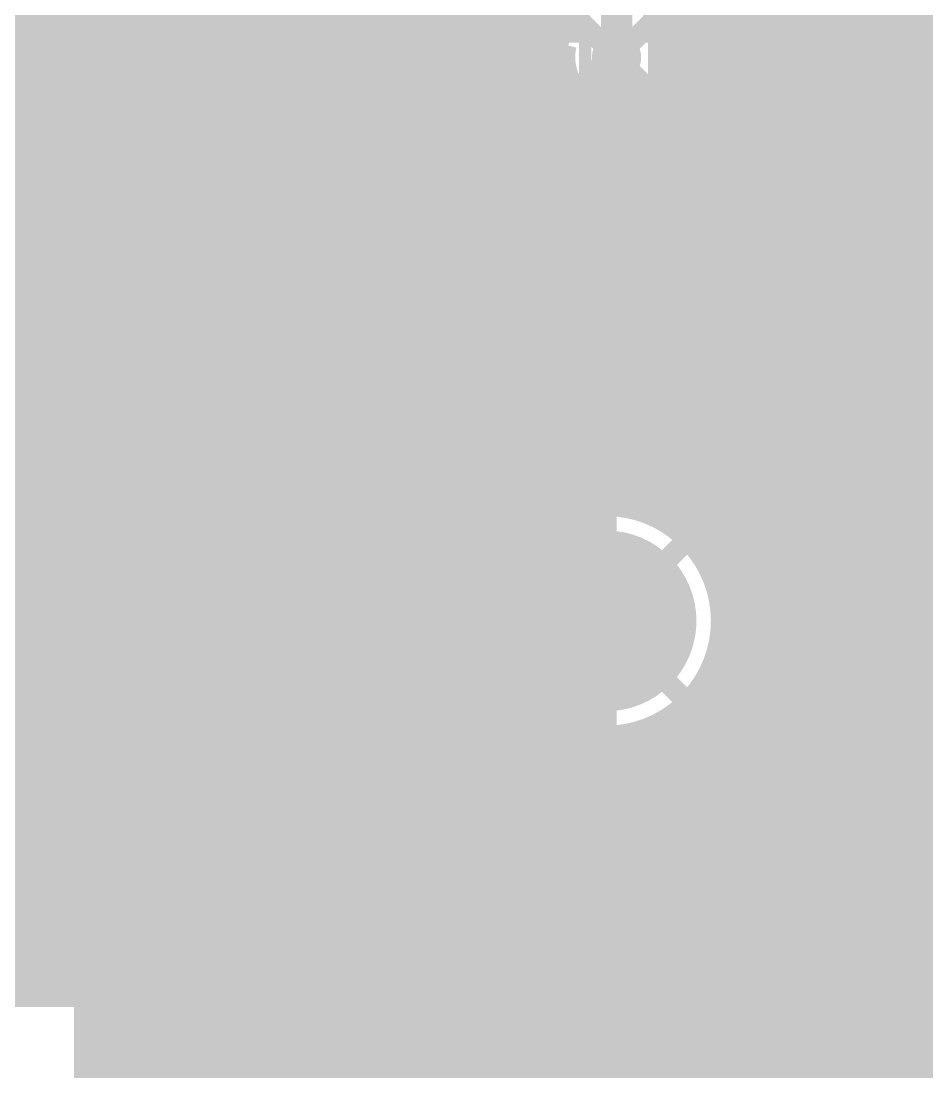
# Model space of a CAD drawing. Extents: x -11 to 221, y -93 to 178.
# Drawn here: x 50.03 to 61.06, y 39.6 to 52.38 of the extents above; entities that cross this region are included whole.
import ezdxf

# ---------------------------------------------------------------- set-up
doc = ezdxf.new("R2010")
doc.units = 0
doc.header["$MEASUREMENT"] = 0
doc.layers.get('0').update_dxf_attribs({"linetype": 'CONTINUOUS'})
for name, color, linetype in [('26-349-0_BOT', 7, 'CONTINUOUS'), ('26-349-0_DRD', 7, 'CONTINUOUS'), ('26-349-0_DRL', 2, 'CONTINUOUS'), ('26-349-0_IN1', 3, 'CONTINUOUS'), ('26-349-0_IN2', 5, 'CONTINUOUS'), ('26-349-0_SMB', 10, 'CONTINUOUS'), ('26-349-0_SMT', 14, 'CONTINUOUS'), ('26-349-0_SPT', 9, 'CONTINUOUS'), ('26-349-0_SST', 12, 'CONTINUOUS'), ('26-349-0_TOP', 11, 'CONTINUOUS'), ('THRUHOLE_TAP', 15, 'CONTINUOUS')]:
    doc.layers.add(name, color=color, linetype=linetype)

# ---------------------------------------------------------------- blocks, each defined once
blk = doc.blocks.new('ROUND_50')
at = {"const_width": 1.09982}
blk.add_lwpolyline([(-0.54991, 0, 1), (0.54991, 0, 1)], format="xyb", close=True, dxfattribs=at)
blk = doc.blocks.new('ROUND_78')
at = {"const_width": 0.29972}
blk.add_lwpolyline([(-0.14986, 0, 1), (0.14986, 0, 1)], format="xyb", close=True, dxfattribs=at)
blk = doc.blocks.new('ROUND_96')
at = {"const_width": 0.50038}
blk.add_lwpolyline([(-0.25019, 0, 1), (0.25019, 0, 1)], format="xyb", close=True, dxfattribs=at)
blk = doc.blocks.new('ROUND_102')
at = {"const_width": 0.10033}
blk.add_lwpolyline([(-0.050164, 0, 1), (0.050164, 0, 1)], format="xyb", close=True, dxfattribs=at)
blk = doc.blocks.new('ROUND_82')
at = {"const_width": 0.29972}
blk.add_lwpolyline([(-0.14986, 0, 1), (0.14986, 0, 1)], format="xyb", close=True, dxfattribs=at)
blk = doc.blocks.new('RECTANGLE_40')
blk.add_solid([(0.635, 0.508), (0.635, -0.508), (-0.635, 0.508), (-0.635, -0.508)])
blk = doc.blocks.new('ROUND_88')
at = {"const_width": 0.10033}
blk.add_lwpolyline([(-0.050164, 0, 1), (0.050164, 0, 1)], format="xyb", close=True, dxfattribs=at)
blk = doc.blocks.new('ROUND_90')
at = {"const_width": 0.50038}
blk.add_lwpolyline([(-0.25019, 0, 1), (0.25019, 0, 1)], format="xyb", close=True, dxfattribs=at)

msp = doc.modelspace()

# ---------------------------------------------------------------- linework, layer by layer
at = {"layer": '26-349-0_BOT'}
for points, const_width in [([(81.407, 29.21), (80.8101, 29.21), (62.23, 29.21), (60.706, 30.734), (60.706, 65.151), (59.436, 66.421), (59.436, 104.648), (58.674, 105.41), (58.42, 105.41)], 0.381), ([(54.864, 97.409), (54.864, 51.88458)], 0.254), ([(55.0926, 97.409), (55.0926, 51.71186)], 0.254), ([(55.3212, 79.2099), (55.3212, 40.513)], 0.254), ([(55.5498, 78.96606), (55.5498, 40.513)], 0.254), ([(55.7784, 78.8797), (55.7784, 45.48886)], 0.254), ([(57.277, 51.943), (57.277, 75.184)], 0.381), ([(51.8922, 67.65544), (51.8922, 40.513)], 0.254), ([(51.6636, 67.43954), (51.6636, 40.513)], 0.254), ([(50.0634, 67.35318), (50.0634, 40.513)], 0.254), ([(51.435, 67.2973), (51.435, 40.513)], 0.254), ([(50.292, 67.24396), (50.292, 40.513)], 0.254), ([(50.5206, 67.17792), (50.5206, 40.513)], 0.254), ([(50.7492, 67.14998), (50.7492, 40.513)], 0.254), ([(50.9778, 67.16014), (50.9778, 40.513)], 0.254), ([(51.2064, 67.2084), (51.2064, 40.513)], 0.254), ([(57.7977, 56.18734), (57.7977, 52.29606)], 0.254), ([(57.8358, 56.1721), (57.8358, 52.23256)], 0.254), ([(58.0644, 56.13908), (58.0644, 52.47386)], 0.254), ([(53.4924, 54.70398), (53.4924, 40.513)], 0.254), ([(54.6354, 54.52872), (54.6354, 51.93792)], 0.254), ([(53.721, 54.36108), (53.721, 40.513)], 0.254), ([(53.9496, 54.25186), (53.9496, 40.513)], 0.254), ([(54.1782, 54.23916), (54.1782, 51.7652)], 0.254), ([(54.4068, 54.31282), (54.4068, 51.9049)], 0.254), ([(52.1208, 53.23078), (52.1208, 40.513)], 0.254), ([(53.2638, 53.1749), (53.2638, 40.513)], 0.254), ([(52.3494, 52.9463), (52.3494, 40.513)], 0.254), ([(52.578, 52.84978), (52.578, 40.513)], 0.254), ([(52.8066, 52.8447), (52.8066, 40.513)], 0.254), ([(53.0352, 52.93106), (53.0352, 40.513)], 0.254), ([(55.96382, 52.4002), (29.0957, 52.4002)], 0.254), ([(56.007, 52.33162), (56.007, 45.94352)], 0.254), ([(58.01106, 52.4002), (57.7977, 52.4002)], 0.254), ([(56.17972, 52.1716), (29.0957, 52.1716)], 0.254), ([(56.2356, 52.14112), (56.2356, 46.18482)], 0.254), ([(56.4642, 52.07762), (56.4642, 46.33976)], 0.254), ([(57.9247, 52.1716), (57.86374, 52.1716)], 0.254), ([(56.64708, 51.943), (29.0957, 51.943)], 0.254), ([(57.92978, 51.943), (57.90692, 51.943)], 0.254), ([(54.1274, 51.7144), (29.0957, 51.7144)], 0.254), ([(56.69026, 51.7144), (55.09006, 51.7144)], 0.254), ([(56.6928, 51.70678), (56.6928, 46.43882)], 0.254), ([(58.0263, 51.7144), (57.86374, 51.7144)], 0.254), ([(57.8358, 51.6509), (57.8358, 46.33976)], 0.254), ([(58.0644, 51.6636), (58.0644, 49.29886)], 0.254), ([(58.928, 51.56708), (58.928, 49.39538)], 0.254), ([(54.00548, 51.4858), (29.0957, 51.4858)], 0.254), ([(56.84266, 51.4858), (55.21452, 51.4858)], 0.254), ([(56.9214, 51.4223), (56.9214, 46.49724)], 0.254), ([(58.31078, 51.4858), (57.7088, 51.4858)], 0.254), ([(58.293, 51.49342), (58.293, 49.47158)], 0.254), ([(58.5216, 51.44008), (58.5216, 49.52492)], 0.254), ([(58.7502, 51.4731), (58.7502, 49.4919)], 0.254), ([(58.928, 51.4858), (58.78322, 51.4858)], 0.254), ([(57.15, 51.32578), (57.15, 46.51502)], 0.254), ([(57.3786, 51.3207), (57.3786, 46.49724)], 0.254), ([(57.6072, 51.40706), (57.6072, 46.43882)], 0.254), ([(53.98262, 51.2572), (29.0957, 51.2572)], 0.254), ([(58.928, 51.2572), (55.23738, 51.2572)], 0.254), ([(54.04612, 51.0286), (29.0957, 51.0286)], 0.254), ([(55.0926, 50.9016), (55.0926, 40.513)], 0.254), ([(58.928, 51.0286), (55.17388, 51.0286)], 0.254), ([(54.23662, 50.8), (39.7637, 50.8)], 0.254), ([(54.1782, 50.84826), (54.1782, 40.513)], 0.254), ([(58.928, 50.8), (54.98084, 50.8)], 0.254), ([(54.4068, 50.7111), (54.4068, 40.513)], 0.254), ([(54.6354, 50.67808), (54.6354, 40.513)], 0.254), ([(54.864, 50.73142), (54.864, 40.513)], 0.254), ([(58.928, 50.5714), (40.19804, 50.5714)], 0.254), ([(58.928, 50.3428), (40.42156, 50.3428)], 0.254), ([(58.928, 50.1142), (40.5638, 50.1142)], 0.254), ([(58.928, 49.8856), (40.65016, 49.8856)], 0.254), ([(58.928, 49.657), (40.69334, 49.657)], 0.254), ([(58.21172, 49.4284), (40.69588, 49.4284)], 0.254), ([(58.928, 49.4284), (58.88228, 49.4284)], 0.254), ([(57.99582, 49.1998), (40.65778, 49.1998)], 0.254), ([(57.92216, 48.9712), (40.5765, 48.9712)], 0.254), ([(57.93486, 48.7426), (40.44188, 48.7426)], 0.254), ([(58.04408, 48.514), (40.22852, 48.514)], 0.254), ([(58.0644, 48.4886), (58.0644, 46.18482)], 0.254), ([(58.928, 48.39208), (58.928, 40.513)], 0.254), ([(58.38698, 48.2854), (39.8399, 48.2854)], 0.254), ([(58.293, 48.31842), (58.293, 45.94352)], 0.254), ([(58.5216, 48.26508), (58.5216, 45.48886)], 0.254), ([(58.928, 48.2854), (58.70448, 48.2854)], 0.254), ([(58.7502, 48.2981), (58.7502, 40.513)], 0.254), ([(58.928, 48.0568), (17.145, 48.0568)], 0.254), ([(58.928, 47.8282), (17.145, 47.8282)], 0.254), ([(58.928, 47.5996), (17.145, 47.5996)], 0.254), ([(58.928, 47.371), (17.145, 47.371)], 0.254), ([(58.928, 47.1424), (17.145, 47.1424)], 0.254), ([(58.928, 46.9138), (17.145, 46.9138)], 0.254), ([(58.928, 46.6852), (17.145, 46.6852)], 0.254), ([(56.74614, 46.4566), (17.145, 46.4566)], 0.254), ([(58.928, 46.4566), (57.55386, 46.4566)], 0.254), ([(56.29148, 46.228), (17.145, 46.228)], 0.254), ([(58.928, 46.228), (58.00852, 46.228)], 0.254), ([(56.05018, 45.9994), (17.145, 45.9994)], 0.254), ([(58.928, 45.9994), (58.24982, 45.9994)], 0.254), ([(55.89524, 45.7708), (17.145, 45.7708)], 0.254), ([(58.928, 45.7708), (58.40476, 45.7708)], 0.254), ([(55.79364, 45.5422), (17.145, 45.5422)], 0.254), ([(58.928, 45.5422), (58.50382, 45.5422)], 0.254), ([(55.73776, 45.3136), (17.145, 45.3136)], 0.254), ([(58.928, 45.3136), (58.56224, 45.3136)], 0.254), ([(55.71998, 45.085), (17.145, 45.085)], 0.254), ([(58.928, 45.085), (58.58002, 45.085)], 0.254), ([(55.73776, 44.8564), (17.145, 44.8564)], 0.254), ([(58.928, 44.8564), (58.56224, 44.8564)], 0.254), ([(55.7784, 44.68114), (55.7784, 40.513)], 0.254), ([(58.5216, 44.68114), (58.5216, 40.513)], 0.254), ([(55.79364, 44.6278), (17.145, 44.6278)], 0.254), ([(58.928, 44.6278), (58.50382, 44.6278)], 0.254), ([(55.89524, 44.3992), (17.145, 44.3992)], 0.254), ([(58.928, 44.3992), (58.40476, 44.3992)], 0.254), ([(56.05018, 44.1706), (17.145, 44.1706)], 0.254), ([(56.007, 44.22648), (56.007, 40.513)], 0.254), ([(58.928, 44.1706), (58.24982, 44.1706)], 0.254), ([(58.293, 44.22648), (58.293, 40.513)], 0.254), ([(56.29148, 43.942), (17.145, 43.942)], 0.254), ([(56.2356, 43.98518), (56.2356, 40.513)], 0.254), ([(58.928, 43.942), (58.00852, 43.942)], 0.254), ([(58.0644, 43.98518), (58.0644, 40.513)], 0.254), ([(56.4642, 43.83024), (56.4642, 40.513)], 0.254), ([(57.8358, 43.83024), (57.8358, 40.513)], 0.254), ([(56.74614, 43.7134), (17.145, 43.7134)], 0.254), ([(56.6928, 43.72864), (56.6928, 40.513)], 0.254), ([(56.9214, 43.67276), (56.9214, 40.513)], 0.254), ([(57.15, 43.65498), (57.15, 40.513)], 0.254), ([(57.3786, 43.67276), (57.3786, 40.513)], 0.254), ([(58.928, 43.7134), (57.55386, 43.7134)], 0.254), ([(57.6072, 43.72864), (57.6072, 40.513)], 0.254), ([(58.928, 43.4848), (17.145, 43.4848)], 0.254), ([(58.928, 43.2562), (17.145, 43.2562)], 0.254), ([(58.928, 43.0276), (17.145, 43.0276)], 0.254), ([(58.928, 42.799), (17.145, 42.799)], 0.254), ([(58.928, 42.5704), (17.145, 42.5704)], 0.254), ([(58.928, 42.3418), (17.145, 42.3418)], 0.254), ([(58.928, 42.1132), (17.145, 42.1132)], 0.254), ([(58.928, 41.8846), (17.145, 41.8846)], 0.254), ([(58.928, 41.656), (17.145, 41.656)], 0.254), ([(58.928, 41.4274), (17.145, 41.4274)], 0.254), ([(58.928, 41.1988), (17.145, 41.1988)], 0.254), ([(58.928, 40.9702), (17.145, 40.9702)], 0.254), ([(58.928, 40.7416), (17.145, 40.7416)], 0.254), ([(58.928, 40.513), (18.161, 40.513)], 0.254)]:
    msp.add_lwpolyline(points, dxfattribs=dict(at, const_width=const_width))
at = {"layer": '26-349-0_BOT', "const_width": 0.254}
for points in [[(55.88508, 52.705, 0.4142136), (56.515, 52.07508)], [(58.547, 52.69992, 0.4142136), (57.91708, 52.07)], [(57.90692, 51.943, 0.1500718), (57.79837, 52.29651)], [(56.515, 52.07508, 0.0600942), (56.66479, 52.09315)], [(56.66486, 52.09286, 0.060095), (56.64678, 51.943)], [(57.91708, 52.07, 0.4142136), (58.547, 51.44008)], [(54.61, 51.93792, 0.4142136), (53.98008, 51.308)], [(55.23992, 51.308, 0.4142136), (54.61, 51.93792)], [(56.64708, 51.943, 0.4142136), (57.277, 51.31308)], [(57.277, 51.31308, 0.4142136), (57.90692, 51.943)], [(58.547, 51.44008, 0.163517), (58.92738, 51.56789)], [(53.98008, 51.308, 0.4142136), (54.61, 50.67808)], [(54.61, 50.67808, 0.4142136), (55.23992, 51.308)], [(58.547, 49.52492, 0.4142136), (57.91708, 48.895)], [(58.547, 49.52492, 0.4142136), (57.91708, 48.895)], [(58.928, 49.39538, 0.1641435), (58.547, 49.52392)], [(58.928, 49.39538, 0.1641435), (58.547, 49.52392)], [(57.91708, 48.895, 0.4142136), (58.547, 48.26508)], [(57.91708, 48.895, 0.4142136), (58.547, 48.26508)], [(58.547, 48.26508, 0.163517), (58.92738, 48.39289)], [(58.547, 48.26508, 0.163517), (58.92738, 48.39289)], [(57.15, 46.51502, 0.4142136), (55.71998, 45.085)], [(58.58002, 45.085, 0.4142136), (57.15, 46.51502)], [(55.71998, 45.085, 0.4142136), (57.15, 43.65498)], [(57.15, 43.65498, 0.4142136), (58.58002, 45.085)]]:
    msp.add_lwpolyline(points, format="xyb", dxfattribs=at)
at = {"layer": '26-349-0_DRD', "const_width": 0.254}
for points in [[(51.435, 54.737), (51.435, 52.197)], [(53.975, 54.737), (51.435, 52.197)], [(53.975, 52.197), (51.435, 54.737)], [(53.975, 52.197), (53.975, 54.737)], [(55.245, 53.975), (55.245, 51.435)], [(57.785, 53.975), (55.245, 51.435)], [(57.785, 51.435), (55.245, 53.975)], [(55.245, 53.975), (55.245, 51.435)], [(57.785, 53.975), (55.245, 51.435)], [(57.785, 51.435), (55.245, 53.975)], [(57.785, 51.435), (57.785, 53.975)], [(57.785, 51.435), (57.785, 53.975)], [(57.277, 53.34), (57.277, 50.8)], [(59.817, 53.34), (57.277, 50.8)], [(59.817, 50.8), (57.277, 53.34)], [(57.277, 53.34), (57.277, 50.8)], [(59.817, 53.34), (57.277, 50.8)], [(59.817, 50.8), (57.277, 53.34)], [(59.817, 50.8), (59.817, 53.34)], [(59.817, 50.8), (59.817, 53.34)], [(56.007, 53.213), (56.007, 50.673)], [(58.547, 53.213), (56.007, 50.673)], [(58.547, 50.673), (56.007, 53.213)], [(58.547, 50.673), (58.547, 53.213)], [(53.34, 52.578), (53.34, 50.038)], [(55.88, 52.578), (53.34, 50.038)], [(55.88, 50.038), (53.34, 52.578)], [(53.34, 52.578), (53.34, 50.038)], [(55.88, 52.578), (53.34, 50.038)], [(55.88, 50.038), (53.34, 52.578)], [(55.88, 50.038), (55.88, 52.578)], [(55.88, 50.038), (55.88, 52.578)], [(51.435, 52.197), (53.975, 52.197)], [(55.245, 51.435), (57.785, 51.435)], [(55.245, 51.435), (57.785, 51.435)], [(57.277, 50.8), (59.817, 50.8)], [(57.277, 50.8), (59.817, 50.8)], [(56.007, 50.673), (58.547, 50.673)], [(57.277, 50.165), (57.277, 47.625)], [(59.817, 50.165), (57.277, 50.165)], [(59.817, 50.165), (57.277, 47.625)], [(59.817, 47.625), (57.277, 50.165)], [(57.277, 50.165), (57.277, 47.625)], [(59.817, 50.165), (57.277, 50.165)], [(59.817, 50.165), (57.277, 47.625)], [(59.817, 47.625), (57.277, 50.165)], [(57.277, 50.165), (57.277, 47.625)], [(59.817, 50.165), (57.277, 50.165)], [(59.817, 50.165), (57.277, 47.625)], [(59.817, 47.625), (57.277, 50.165)], [(59.817, 47.625), (59.817, 50.165)], [(59.817, 47.625), (59.817, 50.165)], [(59.817, 47.625), (59.817, 50.165)], [(53.34, 50.038), (55.88, 50.038)], [(53.34, 50.038), (55.88, 50.038)], [(57.277, 47.625), (59.817, 47.625)], [(57.277, 47.625), (59.817, 47.625)], [(57.277, 47.625), (59.817, 47.625)], [(57.15, 45.72), (56.515, 45.085)], [(57.785, 45.085), (57.15, 45.72)], [(56.515, 45.085), (57.15, 44.45)], [(57.15, 44.45), (57.785, 45.085)]]:
    msp.add_lwpolyline(points, dxfattribs=at)
at = {"layer": '26-349-0_IN1', "const_width": 0.254}
for points in [[(59.4614, 129.98704), (59.4614, 25.88768)], [(59.2328, 112.395), (59.2328, 52.324)], [(59.69, 91.83878), (59.69, 25.62098)], [(59.9186, 76.33462), (59.9186, 25.07996)], [(60.1472, 76.16952), (60.1472, 5.461)], [(60.3758, 76.10602), (60.3758, 5.461)], [(60.579, 76.11364), (60.579, 23.876)], [(51.4604, 57.023), (51.4604, 5.461)], [(51.689, 57.023), (51.689, 5.461)], [(51.9176, 57.023), (51.9176, 5.461)], [(54.8894, 57.023), (54.8894, 51.98364)], [(55.118, 57.023), (55.118, 51.83378)], [(55.3466, 57.023), (55.3466, 5.461)], [(55.5752, 57.023), (55.5752, 5.461)], [(57.8612, 56.0578), (57.8612, 52.38242)], [(51.2318, 55.78856), (51.2318, 5.461)], [(50.8, 55.53964), (50.8, 5.461)], [(51.0032, 55.60822), (51.0032, 5.461)], [(53.5178, 54.42458), (53.5178, 5.461)], [(54.6608, 54.39156), (54.6608, 52.03698)], [(53.7464, 54.22392), (53.7464, 5.461)], [(53.975, 54.14264), (53.975, 51.67122)], [(54.2036, 54.1401), (54.2036, 51.91506)], [(54.4322, 54.21122), (54.4322, 52.01666)], [(52.1462, 52.99456), (52.1462, 5.461)], [(53.2892, 53.02758), (53.2892, 5.461)], [(53.0606, 52.82692), (53.0606, 5.461)], [(52.3748, 52.81422), (52.3748, 5.461)], [(52.6034, 52.7431), (52.6034, 5.461)], [(52.832, 52.74564), (52.832, 5.461)], [(55.8038, 52.53228), (55.8038, 45.81398)], [(55.89016, 52.324), (50.8, 52.324)], [(60.579, 52.324), (59.2328, 52.324)], [(56.11114, 52.0954), (50.8, 52.0954)], [(56.0324, 52.15382), (56.0324, 46.13148)], [(60.579, 52.0954), (59.27852, 52.0954)], [(56.261, 52.0192), (56.261, 46.33214)], [(56.4896, 51.97348), (56.4896, 46.46676)], [(56.515, 51.97348), (56.54545, 51.97411)], [(56.54548, 51.97348), (56.54485, 51.943)], [(54.13756, 51.8668), (50.8, 51.8668)], [(56.54802, 51.8668), (55.08244, 51.8668)], [(59.2328, 51.816), (59.2328, 49.149)], [(60.579, 51.8668), (59.24804, 51.8668)], [(53.95722, 51.6382), (50.8, 51.6382)], [(56.61152, 51.6382), (55.26278, 51.6382)], [(60.579, 51.6382), (59.13628, 51.6382)], [(56.7182, 51.47056), (56.7182, 46.55312)], [(57.8612, 51.50358), (57.8612, 49.149)], [(58.0898, 51.4985), (58.0898, 49.4665)], [(59.0042, 51.4985), (59.0042, 49.4665)], [(53.8861, 51.4096), (50.8, 51.4096)], [(56.77662, 51.4096), (55.3339, 51.4096)], [(56.9468, 51.29022), (56.9468, 46.60392)], [(57.6326, 51.30292), (57.6326, 46.53788)], [(58.23204, 51.4096), (57.77738, 51.4096)], [(58.3184, 51.37404), (58.3184, 49.58842)], [(58.547, 51.33848), (58.547, 49.62652)], [(58.7756, 51.37404), (58.7756, 49.58842)], [(60.579, 51.4096), (58.86196, 51.4096)], [(53.88864, 51.181), (50.8, 51.181)], [(60.579, 51.181), (55.32882, 51.181)], [(57.1754, 51.2191), (57.1754, 46.61662)], [(57.404, 51.22164), (57.404, 46.59376)], [(53.96992, 50.9524), (50.8, 50.9524)], [(53.975, 50.94478), (53.975, 5.461)], [(60.579, 50.9524), (55.25008, 50.9524)], [(55.118, 50.78222), (55.118, 5.461)], [(54.17058, 50.7238), (50.8, 50.7238)], [(54.2036, 50.6984), (54.2036, 5.461)], [(60.579, 50.7238), (55.04942, 50.7238)], [(54.4322, 50.5968), (54.4322, 5.461)], [(54.6608, 50.57902), (54.6608, 5.461)], [(54.8894, 50.63236), (54.8894, 5.461)], [(60.579, 50.4952), (50.8, 50.4952)], [(60.579, 50.2666), (50.8, 50.2666)], [(60.579, 50.038), (50.8, 50.038)], [(60.579, 49.8094), (50.8, 49.8094)], [(58.293, 49.5808), (50.8, 49.5808)], [(60.579, 49.5808), (58.801, 49.5808)], [(57.9755, 49.3522), (50.8, 49.3522)], [(60.579, 49.3522), (59.1185, 49.3522)], [(57.85104, 49.1236), (50.8, 49.1236)], [(60.579, 49.1236), (59.24042, 49.1236)], [(57.81548, 48.895), (50.8, 48.895)], [(60.579, 48.895), (59.27852, 48.895)], [(57.85104, 48.6664), (50.8, 48.6664)], [(57.8612, 48.641), (57.8612, 46.44136)], [(59.2328, 48.641), (59.2328, 26.06294)], [(60.579, 48.6664), (59.24042, 48.6664)], [(57.9755, 48.4378), (50.8, 48.4378)], [(60.579, 48.4378), (59.1185, 48.4378)], [(58.0898, 48.3235), (58.0898, 46.29404)], [(59.0042, 48.3235), (59.0042, 26.17978)], [(58.293, 48.2092), (50.8, 48.2092)], [(58.3184, 48.19904), (58.3184, 46.0756)], [(58.547, 48.16348), (58.547, 45.71238)], [(58.7756, 48.19904), (58.7756, 26.25344)], [(60.579, 48.2092), (58.801, 48.2092)], [(60.579, 47.9806), (50.8, 47.9806)], [(60.579, 47.752), (50.8, 47.752)], [(60.579, 47.5234), (50.8, 47.5234)], [(60.579, 47.2948), (50.8, 47.2948)], [(60.579, 47.0662), (50.8, 47.0662)], [(60.579, 46.8376), (50.8, 46.8376)], [(56.9976, 46.609), (50.8, 46.609)], [(60.579, 46.609), (57.3024, 46.609)], [(56.33212, 46.3804), (50.8, 46.3804)], [(60.579, 46.3804), (57.96788, 46.3804)], [(56.05018, 46.1518), (50.8, 46.1518)], [(60.579, 46.1518), (58.24982, 46.1518)], [(55.8673, 45.9232), (50.8, 45.9232)], [(60.579, 45.9232), (58.4327, 45.9232)], [(55.74538, 45.6946), (50.8, 45.6946)], [(60.579, 45.6946), (58.55462, 45.6946)], [(55.66664, 45.466), (50.8, 45.466)], [(60.579, 45.466), (58.63336, 45.466)], [(55.626, 45.2374), (50.8, 45.2374)], [(60.579, 45.2374), (58.674, 45.2374)], [(55.62092, 45.0088), (50.8, 45.0088)], [(60.579, 45.0088), (58.67908, 45.0088)], [(55.64886, 44.7802), (50.8, 44.7802)], [(60.579, 44.7802), (58.65114, 44.7802)], [(55.7149, 44.5516), (50.8, 44.5516)], [(60.579, 44.5516), (58.5851, 44.5516)], [(58.547, 44.45762), (58.547, 26.29154)], [(55.82158, 44.323), (50.8, 44.323)], [(55.8038, 44.35348), (55.8038, 5.461)], [(60.579, 44.323), (58.47842, 44.323)], [(55.9816, 44.0944), (50.8, 44.0944)], [(56.0324, 44.03852), (56.0324, 5.461)], [(58.3184, 44.0944), (58.3184, 26.29408)], [(60.579, 44.0944), (58.3184, 44.0944)], [(58.0898, 43.87596), (58.0898, 26.26106)], [(56.2229, 43.8658), (50.8, 43.8658)], [(56.261, 43.83786), (56.261, 5.461)], [(60.579, 43.8658), (58.0771, 43.8658)], [(56.64962, 43.6372), (50.8, 43.6372)], [(56.4896, 43.70324), (56.4896, 5.461)], [(56.7182, 43.61434), (56.7182, 5.461)], [(57.6326, 43.63212), (57.6326, 26.07818)], [(60.579, 43.6372), (57.65038, 43.6372)], [(57.8612, 43.72864), (57.8612, 26.18994)], [(56.9468, 43.56608), (56.9468, 25.1841)], [(57.1754, 43.55338), (57.1754, 25.65654)], [(57.404, 43.5737), (57.404, 25.91054)], [(60.579, 43.4086), (50.8, 43.4086)], [(60.579, 43.18), (50.8, 43.18)], [(60.579, 42.9514), (50.8, 42.9514)], [(60.579, 42.7228), (50.8, 42.7228)], [(60.579, 42.4942), (50.8, 42.4942)], [(60.579, 42.2656), (50.8, 42.2656)], [(60.579, 42.037), (50.8, 42.037)], [(60.579, 41.8084), (50.8, 41.8084)], [(60.579, 41.5798), (50.8, 41.5798)], [(60.579, 41.3512), (50.8, 41.3512)], [(60.579, 41.1226), (50.8, 41.1226)], [(60.579, 40.894), (50.8, 40.894)], [(60.579, 40.6654), (50.8, 40.6654)], [(60.579, 40.4368), (50.8, 40.4368)], [(60.579, 40.2082), (50.8, 40.2082)], [(60.579, 39.9796), (50.8, 39.9796)], [(60.579, 39.751), (50.8, 39.751)], [(60.579, 39.5224), (50.8, 39.5224)]]:
    msp.add_lwpolyline(points, dxfattribs=at)
for points in [[(55.78348, 52.705, 0.4142136), (56.515, 51.97348)], [(58.547, 52.80152, 0.2984067), (57.87644, 52.3621)], [(59.27852, 52.07, 0.4142136), (58.547, 52.80152)], [(57.87644, 52.3621, 0.2448861), (57.277, 52.67442)], [(58.547, 51.33848, 0.4142136), (59.27852, 52.07)], [(54.61, 52.03952, 0.4142136), (53.87848, 51.308)], [(55.34152, 51.308, 0.4142136), (54.61, 52.03952)], [(56.54548, 51.943, 0.4142136), (57.277, 51.21148)], [(57.277, 51.21148, 0.2984067), (57.94756, 51.6509)], [(57.94756, 51.6509, 0.2448861), (58.547, 51.33858)], [(53.87848, 51.308, 0.4142136), (54.61, 50.57648)], [(54.61, 50.57648, 0.4142136), (55.34152, 51.308)], [(58.547, 49.62652, 0.4142136), (57.81548, 48.895)], [(58.547, 49.62652, 0.4142136), (57.81548, 48.895)], [(59.27852, 48.895, 0.4142136), (58.547, 49.62652)], [(59.27852, 48.895, 0.4142136), (58.547, 49.62652)], [(57.81548, 48.895, 0.4142136), (58.547, 48.16348)], [(57.81548, 48.895, 0.4142136), (58.547, 48.16348)], [(58.547, 48.16348, 0.4142136), (59.27852, 48.895)], [(58.547, 48.16348, 0.4142136), (59.27852, 48.895)], [(57.15, 46.61662, 0.4142136), (55.61838, 45.085)], [(58.68162, 45.085, 0.4142136), (57.15, 46.61662)], [(55.61838, 45.085, 0.4142136), (57.15, 43.55338)], [(57.15, 43.55338, 0.4142136), (58.68162, 45.085)]]:
    msp.add_lwpolyline(points, format="xyb", dxfattribs=at)
at = {"layer": '26-349-0_IN2', "const_width": 0.254}
for points in [[(59.8678, 93.9165), (59.8678, 25.26538)], [(60.0964, 93.79204), (60.0964, 5.461)], [(60.325, 93.75648), (60.325, 5.461)], [(60.5536, 93.79204), (60.5536, 5.461)], [(60.7822, 66.32956), (60.7822, 5.461)], [(61.0108, 66.14922), (61.0108, 5.461)], [(56.6674, 60.7314), (56.6674, 52.34686)], [(56.4388, 60.5028), (56.4388, 46.44136)], [(56.2102, 60.2742), (56.2102, 46.29404)], [(55.9816, 60.0456), (55.9816, 46.0756)], [(55.753, 59.79922), (55.753, 45.71238)], [(55.5244, 59.5884), (55.5244, 5.461)], [(55.2958, 59.3598), (55.2958, 5.461)], [(55.0672, 59.1312), (55.0672, 5.461)], [(54.8386, 58.9026), (54.8386, 5.461)], [(59.6392, 58.24728), (59.6392, 25.6921)], [(59.4106, 57.86882), (59.4106, 25.9334)], [(58.9534, 57.68848), (58.9534, 26.2001)], [(59.182, 57.7342), (59.182, 26.09342)], [(53.2384, 57.3024), (53.2384, 5.461)], [(53.0098, 57.0738), (53.0098, 5.461)], [(52.7812, 56.8452), (52.7812, 5.461)], [(54.61, 56.78678), (54.61, 5.461)], [(52.5526, 56.6166), (52.5526, 5.461)], [(53.467, 56.62422), (53.467, 5.461)], [(54.3814, 56.5404), (54.3814, 5.461)], [(53.6956, 56.47436), (53.6956, 5.461)], [(53.9242, 56.42102), (53.9242, 5.461)], [(54.1528, 56.4388), (54.1528, 5.461)], [(58.7248, 56.515), (58.7248, 26.26614)], [(52.324, 56.388), (52.324, 5.461)], [(52.0954, 56.1594), (52.0954, 5.461)], [(58.4962, 56.1975), (58.4962, 45.81398)], [(57.8104, 56.07304), (57.8104, 52.44338)], [(58.039, 56.03748), (58.039, 46.33214)], [(58.2676, 56.07304), (58.2676, 46.13148)], [(51.8668, 55.9308), (51.8668, 5.461)], [(51.6382, 55.7022), (51.6382, 5.461)], [(51.4096, 55.4736), (51.4096, 5.461)], [(51.181, 55.245), (51.181, 5.461)], [(50.9524, 55.0164), (50.9524, 5.461)], [(50.927, 54.991), (50.927, 5.461)], [(56.65216, 52.324), (50.927, 52.324)], [(64.516, 52.324), (57.90184, 52.324)], [(56.56072, 52.0954), (50.927, 52.0954)], [(64.516, 52.0954), (57.99328, 52.0954)], [(56.54802, 51.8668), (50.927, 51.8668)], [(64.516, 51.8668), (58.00344, 51.8668)], [(56.61152, 51.6382), (50.927, 51.6382)], [(64.516, 51.6382), (57.94248, 51.6382)], [(56.6674, 51.53914), (56.6674, 46.53788)], [(57.8104, 51.44262), (57.8104, 46.46676)], [(56.77662, 51.4096), (50.927, 51.4096)], [(56.896, 51.31816), (56.896, 46.59376)], [(64.516, 51.4096), (57.77738, 51.4096)], [(64.516, 51.181), (50.927, 51.181)], [(57.1246, 51.22672), (57.1246, 46.61662)], [(57.3532, 51.21402), (57.3532, 46.60392)], [(57.5818, 51.27752), (57.5818, 46.55312)], [(64.516, 50.9524), (50.927, 50.9524)], [(64.516, 50.7238), (50.927, 50.7238)], [(64.516, 50.4952), (50.927, 50.4952)], [(64.516, 50.2666), (50.927, 50.2666)], [(64.516, 50.038), (50.927, 50.038)], [(64.516, 49.8094), (50.927, 49.8094)], [(64.516, 49.5808), (50.927, 49.5808)], [(64.516, 49.3522), (50.927, 49.3522)], [(64.516, 49.1236), (50.927, 49.1236)], [(64.516, 48.895), (50.927, 48.895)], [(64.516, 48.6664), (50.927, 48.6664)], [(64.516, 48.4378), (50.927, 48.4378)], [(64.516, 48.2092), (50.927, 48.2092)], [(64.516, 47.9806), (50.927, 47.9806)], [(64.516, 47.752), (50.927, 47.752)], [(64.516, 47.5234), (50.927, 47.5234)], [(64.516, 47.2948), (50.927, 47.2948)], [(64.516, 47.0662), (50.927, 47.0662)], [(64.516, 46.8376), (50.927, 46.8376)], [(56.9976, 46.609), (50.927, 46.609)], [(64.516, 46.609), (57.3024, 46.609)], [(56.33212, 46.3804), (50.927, 46.3804)], [(64.516, 46.3804), (57.96788, 46.3804)], [(56.05018, 46.1518), (50.927, 46.1518)], [(56.06542, 46.16704), (57.15, 45.085)], [(58.23204, 46.16704), (57.15, 45.085)], [(64.516, 46.1518), (58.24982, 46.1518)], [(55.8673, 45.9232), (50.927, 45.9232)], [(64.516, 45.9232), (58.4327, 45.9232)], [(55.74538, 45.6946), (50.927, 45.6946)], [(64.516, 45.6946), (58.55462, 45.6946)], [(55.66664, 45.466), (50.927, 45.466)], [(64.516, 45.466), (58.63336, 45.466)], [(55.626, 45.2374), (50.927, 45.2374)], [(64.516, 45.2374), (58.674, 45.2374)], [(56.06542, 44.00042), (57.15, 45.085)], [(58.23204, 44.00042), (57.15, 45.085)], [(55.62092, 45.0088), (50.927, 45.0088)], [(64.516, 45.0088), (58.67908, 45.0088)], [(55.64886, 44.7802), (50.927, 44.7802)], [(86.45398, 44.7802), (58.65114, 44.7802)], [(55.7149, 44.5516), (50.927, 44.5516)], [(86.2076, 44.5516), (58.5851, 44.5516)], [(55.753, 44.45762), (55.753, 5.461)], [(55.82158, 44.323), (50.927, 44.323)], [(86.106, 44.323), (58.47842, 44.323)], [(58.4962, 44.35348), (58.4962, 26.29408)], [(55.9816, 44.0944), (50.927, 44.0944)], [(55.9816, 44.0944), (55.9816, 5.461)], [(58.2676, 44.03852), (58.2676, 26.289)], [(86.08822, 44.0944), (58.3184, 44.0944)], [(56.2102, 43.87596), (56.2102, 5.461)], [(56.2229, 43.8658), (50.927, 43.8658)], [(58.039, 43.83786), (58.039, 26.24836)], [(86.14156, 43.8658), (58.0771, 43.8658)], [(56.64962, 43.6372), (50.927, 43.6372)], [(56.4388, 43.72864), (56.4388, 5.461)], [(56.6674, 43.63212), (56.6674, 5.461)], [(57.5818, 43.61434), (57.5818, 26.0477)], [(86.29142, 43.6372), (57.65038, 43.6372)], [(57.8104, 43.70324), (57.8104, 26.16962)], [(56.896, 43.5737), (56.896, 24.9174)], [(57.1246, 43.55338), (57.1246, 25.58288)], [(57.3532, 43.56608), (57.3532, 25.86482)], [(97.917, 43.4086), (50.927, 43.4086)], [(97.917, 43.18), (50.927, 43.18)], [(97.917, 42.9514), (50.927, 42.9514)], [(97.917, 42.7228), (50.927, 42.7228)], [(97.917, 42.4942), (50.927, 42.4942)], [(97.917, 42.2656), (50.927, 42.2656)], [(97.917, 42.037), (50.927, 42.037)], [(97.917, 41.8084), (50.927, 41.8084)], [(97.917, 41.5798), (50.927, 41.5798)], [(76.66228, 41.3512), (50.927, 41.3512)], [(76.28382, 41.1226), (50.927, 41.1226)], [(76.1492, 40.894), (50.927, 40.894)], [(76.10348, 40.6654), (50.927, 40.6654)], [(76.13142, 40.4368), (50.927, 40.4368)], [(76.24318, 40.2082), (50.927, 40.2082)], [(74.52614, 39.9796), (50.927, 39.9796)], [(74.30516, 39.751), (50.927, 39.751)], [(74.21372, 39.5224), (50.927, 39.5224)]]:
    msp.add_lwpolyline(points, dxfattribs=at)
for points in [[(57.277, 52.67452, 0.4142136), (56.54548, 51.943)], [(58.00852, 51.943, 0.4142136), (57.277, 52.67452)], [(56.54548, 51.943, 0.4142136), (57.277, 51.21148)], [(57.277, 51.21148, 0.4142136), (58.00852, 51.943)], [(57.15, 46.61662, 0.4142136), (55.61838, 45.085)], [(58.68162, 45.085, 0.4142136), (57.15, 46.61662)], [(55.61838, 45.085, 0.4142136), (57.15, 43.55338)], [(57.15, 43.55338, 0.4142136), (58.68162, 45.085)]]:
    msp.add_lwpolyline(points, format="xyb", dxfattribs=at)
at = {"layer": '26-349-0_SMB', "const_width": 0.254}
for points in [[(50.0888, 54.737), (50.0888, 40.767)], [(50.3174, 54.737), (50.3174, 40.767)], [(50.546, 54.737), (50.546, 40.767)], [(50.7746, 54.737), (50.7746, 40.767)], [(51.0032, 54.737), (51.0032, 40.767)], [(51.2318, 54.737), (51.2318, 40.767)], [(51.4604, 54.737), (51.4604, 40.767)], [(51.689, 54.737), (51.689, 40.767)], [(51.9176, 54.737), (51.9176, 40.767)], [(51.943, 54.737), (51.943, 49.657)], [(51.943, 52.2986), (44.196, 52.2986)], [(51.943, 52.07), (44.196, 52.07)], [(51.943, 51.8414), (44.196, 51.8414)], [(51.943, 51.6128), (44.196, 51.6128)], [(51.943, 51.3842), (44.196, 51.3842)], [(51.943, 51.1556), (41.275, 51.1556)], [(51.943, 50.927), (41.275, 50.927)], [(51.943, 50.6984), (41.275, 50.6984)], [(51.943, 50.4698), (41.275, 50.4698)], [(51.943, 50.2412), (41.275, 50.2412)], [(51.943, 50.0126), (41.275, 50.0126)], [(51.943, 49.784), (41.275, 49.784)], [(57.15, 49.657), (51.943, 49.657)], [(52.1462, 49.657), (52.1462, 40.767)], [(52.3748, 49.657), (52.3748, 40.767)], [(52.6034, 49.657), (52.6034, 40.767)], [(52.832, 49.657), (52.832, 40.767)], [(53.0606, 49.657), (53.0606, 40.767)], [(53.2892, 49.657), (53.2892, 40.767)], [(53.5178, 49.657), (53.5178, 40.767)], [(53.7464, 49.657), (53.7464, 40.767)], [(53.975, 49.657), (53.975, 40.767)], [(54.2036, 49.657), (54.2036, 40.767)], [(54.4322, 49.657), (54.4322, 40.767)], [(54.6608, 49.657), (54.6608, 40.767)], [(54.8894, 49.657), (54.8894, 40.767)], [(55.118, 49.657), (55.118, 40.767)], [(55.3466, 49.657), (55.3466, 40.767)], [(55.5752, 49.657), (55.5752, 40.767)], [(55.8038, 49.657), (55.8038, 40.767)], [(56.0324, 49.657), (56.0324, 40.767)], [(56.261, 49.657), (56.261, 40.767)], [(56.4896, 49.657), (56.4896, 40.767)], [(56.7182, 49.657), (56.7182, 40.767)], [(56.9468, 49.657), (56.9468, 40.767)], [(57.15, 49.657), (57.15, 40.767)], [(57.15, 49.5554), (41.275, 49.5554)], [(57.15, 49.3268), (41.275, 49.3268)], [(57.15, 49.0982), (41.275, 49.0982)], [(57.15, 48.8696), (41.275, 48.8696)], [(57.15, 48.641), (41.275, 48.641)], [(57.15, 48.4124), (41.275, 48.4124)], [(57.15, 48.1838), (41.275, 48.1838)], [(57.15, 47.9552), (41.275, 47.9552)], [(57.15, 47.7266), (17.526, 47.7266)], [(57.15, 47.498), (17.526, 47.498)], [(57.15, 47.2694), (17.526, 47.2694)], [(57.15, 47.0408), (17.526, 47.0408)], [(57.15, 46.8122), (17.526, 46.8122)], [(57.15, 46.5836), (17.526, 46.5836)], [(57.15, 46.355), (17.526, 46.355)], [(57.15, 46.1264), (17.526, 46.1264)], [(57.15, 45.8978), (17.526, 45.8978)], [(57.15, 45.6692), (17.526, 45.6692)], [(57.15, 45.4406), (17.526, 45.4406)], [(57.15, 45.212), (17.526, 45.212)], [(57.15, 44.9834), (17.526, 44.9834)], [(57.15, 44.7548), (17.526, 44.7548)], [(57.15, 44.5262), (17.526, 44.5262)], [(57.15, 44.2976), (17.526, 44.2976)], [(57.15, 44.069), (17.526, 44.069)], [(57.15, 43.8404), (17.526, 43.8404)], [(57.15, 43.6118), (17.526, 43.6118)], [(57.15, 43.3832), (17.526, 43.3832)], [(57.15, 43.1546), (17.526, 43.1546)], [(57.15, 42.926), (17.526, 42.926)], [(57.15, 42.6974), (17.526, 42.6974)], [(57.15, 42.4688), (17.526, 42.4688)], [(57.15, 42.2402), (17.526, 42.2402)], [(57.15, 42.0116), (17.526, 42.0116)], [(57.15, 41.783), (17.526, 41.783)], [(57.15, 41.5544), (17.526, 41.5544)], [(57.15, 41.3258), (17.526, 41.3258)], [(57.15, 41.0972), (17.526, 41.0972)], [(57.15, 40.8686), (17.526, 40.8686)], [(57.15, 40.767), (17.526, 40.767)]]:
    msp.add_lwpolyline(points, dxfattribs=at)
at = {"layer": '26-349-0_SST', "const_width": 0.1524}
for points in [[(52.324, 52.197), (52.324, 48.133), (56.896, 48.133), (56.896, 49.911), (56.642, 50.165), (56.896, 50.419), (56.896, 52.197), (52.324, 52.197)], [(61.976, 48.133), (61.976, 52.197), (57.404, 52.197), (57.404, 50.419), (57.658, 50.165), (57.404, 49.911), (57.404, 48.133), (61.976, 48.133)], [(50.82286, 50.61204), (50.82286, 50.96764), (51.83886, 50.61204), (51.83886, 50.96764)], [(50.82286, 49.89322), (50.82286, 50.12944)], [(50.82286, 50.0126), (51.83886, 50.0126), (51.66868, 50.12944)], [(57.26176, 42.44594), (57.26176, 42.92092)], [(56.24576, 42.6847), (57.26176, 42.6847)], [(56.75376, 42.08272), (56.75376, 41.72712), (56.92394, 41.60774), (57.09412, 41.60774), (57.26176, 41.72712), (57.26176, 42.08272), (56.24576, 42.08272)], [(56.41594, 41.24452), (56.24576, 41.12514), (56.24576, 40.88892), (56.41594, 40.76954), (56.58612, 40.76954), (56.92394, 41.0083), (57.26176, 40.76954), (57.26176, 41.24452)]]:
    msp.add_lwpolyline(points, dxfattribs=at)
at = {"layer": '26-349-0_SST', "const_width": 0.254}
for points in [[(57.15, 46.48708, 0.4142136), (55.74792, 45.085)], [(58.55208, 45.085, 0.4142136), (57.15, 46.48708)], [(55.74792, 45.085, 0.4142136), (57.15, 43.68292)], [(57.15, 43.68292, 0.4142136), (58.55208, 45.085)]]:
    msp.add_lwpolyline(points, format="xyb", dxfattribs=at)
at = {"layer": '26-349-0_TOP'}
for points, const_width in [([(50.9778, 57.53862), (50.9778, 52.23764)], 0.254), ([(51.2064, 57.5437), (51.2064, 52.46624)], 0.254), ([(50.7492, 57.31002), (50.7492, 52.00904)], 0.254), ([(50.5206, 57.08142), (50.5206, 51.78044)], 0.254), ([(41.275, 54.61), (41.275, 53.467), (43.688, 51.054), (50.673, 51.054), (51.943, 52.324), (54.737, 52.324), (55.372, 52.959), (55.372, 56.007), (56.134, 56.769), (58.039, 56.769)], 0.381), ([(50.292, 56.85282), (50.292, 51.6763)], 0.254), ([(50.0634, 56.62422), (50.0634, 51.6763)], 0.254), ([(60.833, 51.181), (59.69, 52.324), (59.69, 54.61), (58.674, 55.626), (58.547, 55.626)], 0.381), ([(58.547, 53.594), (58.547, 52.07)], 0.381), ([(58.547, 53.594), (58.547, 52.07)], 0.381), ([(51.50358, 52.76342), (50.41392, 51.6763)], 0.254), ([(51.13782, 52.4002), (43.22064, 52.4002)], 0.254), ([(50.90922, 52.1716), (43.44924, 52.1716)], 0.254), ([(50.68062, 51.943), (43.67784, 51.943)], 0.254), ([(55.753, 50.165), (55.753, 50.419), (57.277, 51.943)], 0.381), ([(50.45202, 51.7144), (43.90644, 51.7144)], 0.254), ([(50.41392, 51.6763), (43.94454, 51.6763)], 0.254), ([(52.19954, 51.7017), (51.1175, 50.61966)], 0.254), ([(52.4002, 51.7017), (52.19954, 51.7017)], 0.254), ([(52.3494, 51.7017), (52.3494, 40.513)], 0.254), ([(52.4002, 51.7017), (52.4002, 50.2412)], 0.254), ([(52.1208, 51.62042), (52.1208, 40.513)], 0.254), ([(52.4002, 51.4858), (51.98364, 51.4858)], 0.254), ([(51.8922, 51.39182), (51.8922, 40.513)], 0.254), ([(53.467, 51.181), (53.467, 51.308), (54.61, 51.308)], 0.381), ([(53.467, 51.181), (53.467, 51.308), (54.61, 51.308)], 0.381), ([(51.6636, 51.16322), (51.6636, 40.513)], 0.254), ([(52.4002, 51.2572), (51.75504, 51.2572)], 0.254), ([(51.435, 50.93462), (51.435, 40.513)], 0.254), ([(52.4002, 51.0286), (51.52644, 51.0286)], 0.254), ([(52.4002, 50.8), (51.29784, 50.8)], 0.254), ([(51.2064, 50.70602), (51.2064, 40.513)], 0.254), ([(52.4002, 50.5714), (51.0667, 50.5714)], 0.254), ([(54.5338, 50.57902), (54.5338, 50.2412)], 0.254), ([(54.6862, 50.5714), (54.5338, 50.5714)], 0.254), ([(54.6354, 50.57648), (54.6354, 40.513)], 0.254), ([(54.6862, 50.57902), (54.6862, 49.2252)], 0.254), ([(50.673, 50.4317), (43.688, 50.4317)], 0.254), ([(50.0634, 50.4317), (50.0634, 40.513)], 0.254), ([(50.292, 50.4317), (50.292, 40.513)], 0.254), ([(50.5206, 50.4317), (50.5206, 40.513)], 0.254), ([(50.7492, 50.43678), (50.7492, 40.513)], 0.254), ([(50.9778, 50.51044), (50.9778, 40.513)], 0.254), ([(52.4002, 50.3428), (40.54856, 50.3428)], 0.254), ([(54.6862, 50.3428), (54.5338, 50.3428)], 0.254), ([(54.5338, 50.2412), (52.4002, 50.2412)], 0.254), ([(52.578, 50.2412), (52.578, 50.0888)], 0.254), ([(52.8066, 50.2412), (52.8066, 50.0888)], 0.254), ([(53.0352, 50.2412), (53.0352, 50.0888)], 0.254), ([(53.2638, 50.2412), (53.2638, 50.0888)], 0.254), ([(53.4924, 50.2412), (53.4924, 50.0888)], 0.254), ([(53.721, 50.2412), (53.721, 50.0888)], 0.254), ([(53.9496, 50.2412), (53.9496, 50.0888)], 0.254), ([(54.1782, 50.2412), (54.1782, 50.0888)], 0.254), ([(54.4068, 50.2412), (54.4068, 50.0888)], 0.254), ([(55.753, 50.165), (55.753, 49.276), (57.404, 47.625), (60.452, 47.625), (60.833, 48.006), (60.833, 49.149)], 0.381), ([(58.547, 48.895), (58.547, 50.165)], 0.381), ([(58.547, 50.165), (58.547, 48.895)], 0.381), ([(58.547, 50.165), (58.547, 48.895)], 0.381), ([(54.6862, 50.1142), (40.67556, 50.1142)], 0.254), ([(52.4002, 50.0888), (52.4002, 48.2092)], 0.254), ([(54.5338, 50.0888), (52.4002, 50.0888)], 0.254), ([(54.5338, 50.0888), (54.5338, 48.2092)], 0.254), ([(52.4002, 49.8856), (40.75684, 49.8856)], 0.254), ([(54.6862, 49.8856), (54.5338, 49.8856)], 0.254), ([(52.4002, 49.657), (40.79494, 49.657)], 0.254), ([(54.6862, 49.657), (54.5338, 49.657)], 0.254), ([(52.4002, 49.4284), (40.79748, 49.4284)], 0.254), ([(54.6862, 49.4284), (54.5338, 49.4284)], 0.254), ([(52.4002, 49.1998), (40.76192, 49.1998)], 0.254), ([(55.13578, 49.1998), (54.5338, 49.1998)], 0.254), ([(55.13324, 49.2252), (54.6862, 49.2252)], 0.254), ([(54.864, 49.2252), (54.864, 40.513)], 0.254), ([(55.0926, 49.2252), (55.0926, 40.513)], 0.254), ([(52.4002, 48.9712), (40.68826, 48.9712)], 0.254), ([(55.20944, 48.9712), (54.5338, 48.9712)], 0.254), ([(52.4002, 48.7426), (40.56634, 48.7426)], 0.254), ([(55.40502, 48.7426), (54.5338, 48.7426)], 0.254), ([(55.31358, 48.83658), (56.9595, 47.19066)], 0.254), ([(55.3212, 48.82642), (55.3212, 40.513)], 0.254), ([(52.4002, 48.514), (40.37838, 48.514)], 0.254), ([(55.63362, 48.514), (54.5338, 48.514)], 0.254), ([(55.5498, 48.59782), (55.5498, 40.513)], 0.254), ([(55.7784, 48.36922), (55.7784, 45.76572)], 0.254), ([(52.4002, 48.2854), (40.07612, 48.2854)], 0.254), ([(55.86222, 48.2854), (54.5338, 48.2854)], 0.254), ([(54.5338, 48.2092), (52.4002, 48.2092)], 0.254), ([(52.578, 48.2092), (52.578, 40.513)], 0.254), ([(52.8066, 48.2092), (52.8066, 40.513)], 0.254), ([(53.0352, 48.2092), (53.0352, 40.513)], 0.254), ([(53.2638, 48.2092), (53.2638, 40.513)], 0.254), ([(53.4924, 48.2092), (53.4924, 40.513)], 0.254), ([(53.721, 48.2092), (53.721, 40.513)], 0.254), ([(53.9496, 48.2092), (53.9496, 40.513)], 0.254), ([(54.1782, 48.2092), (54.1782, 40.513)], 0.254), ([(54.4068, 48.2092), (54.4068, 40.513)], 0.254), ([(56.007, 48.14062), (56.007, 46.10354)], 0.254), ([(56.09082, 48.0568), (39.02964, 48.0568)], 0.254), ([(56.2356, 47.91202), (56.2356, 46.31436)], 0.254), ([(56.31942, 47.8282), (38.80104, 47.8282)], 0.254), ([(56.54802, 47.5996), (38.54704, 47.5996)], 0.254), ([(56.4642, 47.68342), (56.4642, 46.45406)], 0.254), ([(56.6928, 47.45482), (56.6928, 46.5455)], 0.254), ([(56.77662, 47.371), (34.02584, 47.371)], 0.254), ([(56.9214, 47.22622), (56.9214, 46.59884)], 0.254), ([(57.0103, 47.1424), (33.79724, 47.1424)], 0.254), ([(57.15, 47.05604), (57.15, 46.61662)], 0.254), ([(57.3786, 47.0027), (57.3786, 46.59884)], 0.254), ([(58.928, 47.0027), (57.404, 47.0027)], 0.254), ([(57.6072, 47.0027), (57.6072, 46.5455)], 0.254), ([(57.8358, 47.0027), (57.8358, 46.45406)], 0.254), ([(58.0644, 47.0027), (58.0644, 46.31436)], 0.254), ([(58.293, 47.0027), (58.293, 46.10354)], 0.254), ([(58.5216, 47.0027), (58.5216, 45.76572)], 0.254), ([(58.7502, 47.0027), (58.7502, 40.513)], 0.254), ([(58.928, 47.0027), (58.928, 40.513)], 0.254), ([(58.928, 46.9138), (33.56864, 46.9138)], 0.254), ([(58.928, 46.6852), (33.34004, 46.6852)], 0.254), ([(56.46674, 46.4566), (33.11144, 46.4566)], 0.254), ([(58.928, 46.4566), (57.83072, 46.4566)], 0.254), ([(56.12892, 46.228), (32.87014, 46.228)], 0.254), ([(58.928, 46.228), (58.16854, 46.228)], 0.254), ([(55.92064, 45.9994), (17.145, 45.9994)], 0.254), ([(58.928, 45.9994), (58.37936, 45.9994)], 0.254), ([(55.78094, 45.7708), (17.145, 45.7708)], 0.254), ([(58.928, 45.7708), (58.51906, 45.7708)], 0.254), ([(55.68696, 45.5422), (17.145, 45.5422)], 0.254), ([(58.928, 45.5422), (58.6105, 45.5422)], 0.254), ([(55.63616, 45.3136), (17.145, 45.3136)], 0.254), ([(58.928, 45.3136), (58.66384, 45.3136)], 0.254), ([(55.61838, 45.085), (17.145, 45.085)], 0.254), ([(58.928, 45.085), (58.68162, 45.085)], 0.254), ([(55.63616, 44.8564), (17.145, 44.8564)], 0.254), ([(58.928, 44.8564), (58.66384, 44.8564)], 0.254), ([(55.68696, 44.6278), (17.145, 44.6278)], 0.254), ([(58.928, 44.6278), (58.6105, 44.6278)], 0.254), ([(55.78094, 44.3992), (17.145, 44.3992)], 0.254), ([(55.7784, 44.40174), (55.7784, 40.513)], 0.254), ([(58.928, 44.3992), (58.51906, 44.3992)], 0.254), ([(58.5216, 44.40174), (58.5216, 40.513)], 0.254), ([(55.92064, 44.1706), (17.145, 44.1706)], 0.254), ([(58.928, 44.1706), (58.37936, 44.1706)], 0.254), ([(56.007, 44.06392), (56.007, 40.513)], 0.254), ([(58.293, 44.06392), (58.293, 40.513)], 0.254), ([(56.12892, 43.942), (17.145, 43.942)], 0.254), ([(58.928, 43.942), (58.16854, 43.942)], 0.254), ([(56.2356, 43.85564), (56.2356, 40.513)], 0.254), ([(58.0644, 43.85564), (58.0644, 40.513)], 0.254), ([(56.46674, 43.7134), (17.145, 43.7134)], 0.254), ([(56.4642, 43.71594), (56.4642, 40.513)], 0.254), ([(56.6928, 43.62196), (56.6928, 40.513)], 0.254), ([(57.6072, 43.62196), (57.6072, 40.513)], 0.254), ([(58.928, 43.7134), (57.83072, 43.7134)], 0.254), ([(57.8358, 43.71594), (57.8358, 40.513)], 0.254), ([(58.928, 43.4848), (17.145, 43.4848)], 0.254), ([(56.9214, 43.57116), (56.9214, 40.513)], 0.254), ([(57.15, 43.55338), (57.15, 40.513)], 0.254), ([(57.3786, 43.57116), (57.3786, 40.513)], 0.254), ([(58.928, 43.2562), (17.145, 43.2562)], 0.254), ([(58.928, 43.0276), (17.145, 43.0276)], 0.254), ([(58.928, 42.799), (17.145, 42.799)], 0.254), ([(58.928, 42.5704), (17.145, 42.5704)], 0.254), ([(58.928, 42.3418), (17.145, 42.3418)], 0.254), ([(58.928, 42.1132), (17.145, 42.1132)], 0.254), ([(58.928, 41.8846), (17.145, 41.8846)], 0.254), ([(58.928, 41.656), (17.145, 41.656)], 0.254), ([(58.928, 41.4274), (17.145, 41.4274)], 0.254), ([(58.928, 41.1988), (17.145, 41.1988)], 0.254), ([(58.928, 40.9702), (17.145, 40.9702)], 0.254), ([(58.928, 40.7416), (17.145, 40.7416)], 0.254), ([(58.928, 40.513), (17.145, 40.513)], 0.254)]:
    msp.add_lwpolyline(points, dxfattribs=dict(at, const_width=const_width))
at = {"layer": '26-349-0_TOP', "const_width": 0.254}
for points in [[(50.673, 50.4317, 0.1989118), (51.11303, 50.61397)], [(54.5338, 50.57902, 0.0260437), (54.61, 50.57505)], [(54.61, 50.57648, 0.0260433), (54.68605, 50.58044)], [(55.13324, 49.2252, 0.1777405), (55.31329, 48.83629)], [(55.13324, 49.2252, 0.1777405), (55.31329, 48.83629)], [(56.96458, 47.18558, 0.1989124), (57.404, 47.00357)], [(56.96458, 47.18558, 0.1989124), (57.404, 47.00357)], [(57.15, 46.61662, 0.4142136), (55.61838, 45.085)], [(58.68162, 45.085, 0.4142136), (57.15, 46.61662)], [(55.61838, 45.085, 0.4142136), (57.15, 43.55338)], [(57.15, 43.55338, 0.4142136), (58.68162, 45.085)]]:
    msp.add_lwpolyline(points, format="xyb", dxfattribs=at)

# ---------------------------------------------------------------- block references
at = {"layer": '26-349-0_BOT'}
for name, p in [('ROUND_78', (58.547, 52.07)), ('ROUND_78', (57.277, 51.943)), ('ROUND_78', (54.61, 51.308)), ('ROUND_78', (58.547, 48.895)), ('ROUND_50', (57.15, 45.085))]:
    msp.add_blockref(name, p, dxfattribs=at)
at = {"layer": '26-349-0_DRL'}
for name, p in [('ROUND_102', (58.547, 52.07)), ('ROUND_102', (57.277, 51.943)), ('ROUND_102', (54.61, 51.308)), ('ROUND_102', (58.547, 48.895)), ('ROUND_96', (57.15, 45.085))]:
    msp.add_blockref(name, p, dxfattribs=at)
at = {"layer": '26-349-0_IN1'}
for name, p in [('ROUND_78', (58.547, 52.07)), ('ROUND_78', (57.277, 51.943)), ('ROUND_82', (54.61, 51.308)), ('ROUND_78', (58.547, 48.895)), ('ROUND_50', (57.15, 45.085))]:
    msp.add_blockref(name, p, dxfattribs=at)
at = {"layer": '26-349-0_IN2'}
for name, p in [('ROUND_82', (58.547, 52.07)), ('ROUND_78', (57.277, 51.943)), ('ROUND_78', (54.61, 51.308)), ('ROUND_82', (58.547, 48.895)), ('ROUND_50', (57.15, 45.085))]:
    msp.add_blockref(name, p, dxfattribs=at)
at = {"layer": '26-349-0_SMB'}
msp.add_blockref('ROUND_50', (57.15, 45.085), dxfattribs=at)
at = {"layer": '26-349-0_SMT'}
for name, p in [('RECTANGLE_40', (53.467, 51.181)), ('RECTANGLE_40', (60.833, 51.181)), ('RECTANGLE_40', (55.753, 50.165)), ('RECTANGLE_40', (58.547, 50.165)), ('RECTANGLE_40', (53.467, 49.149)), ('RECTANGLE_40', (60.833, 49.149)), ('ROUND_50', (57.15, 45.085))]:
    msp.add_blockref(name, p, dxfattribs=at)
at = {"layer": '26-349-0_SPT'}
for p in [(53.467, 51.181), (60.833, 51.181), (55.753, 50.165), (58.547, 50.165), (53.467, 49.149), (60.833, 49.149)]:
    msp.add_blockref('RECTANGLE_40', p, dxfattribs=at)
at = {"layer": '26-349-0_TOP'}
for name, p in [('ROUND_78', (58.547, 52.07)), ('ROUND_78', (57.277, 51.943)), ('RECTANGLE_40', (53.467, 51.181)), ('RECTANGLE_40', (60.833, 51.181)), ('ROUND_78', (54.61, 51.308)), ('RECTANGLE_40', (55.753, 50.165)), ('RECTANGLE_40', (58.547, 50.165)), ('RECTANGLE_40', (53.467, 49.149)), ('RECTANGLE_40', (60.833, 49.149)), ('ROUND_78', (58.547, 48.895)), ('ROUND_50', (57.15, 45.085))]:
    msp.add_blockref(name, p, dxfattribs=at)
at = {"layer": 'THRUHOLE_TAP'}
for name, p in [('ROUND_88', (58.547, 52.07)), ('ROUND_88', (57.277, 51.943)), ('ROUND_88', (54.61, 51.308)), ('ROUND_88', (58.547, 48.895)), ('ROUND_90', (57.15, 45.085))]:
    msp.add_blockref(name, p, dxfattribs=at)

doc.saveas('drawing.dxf')
